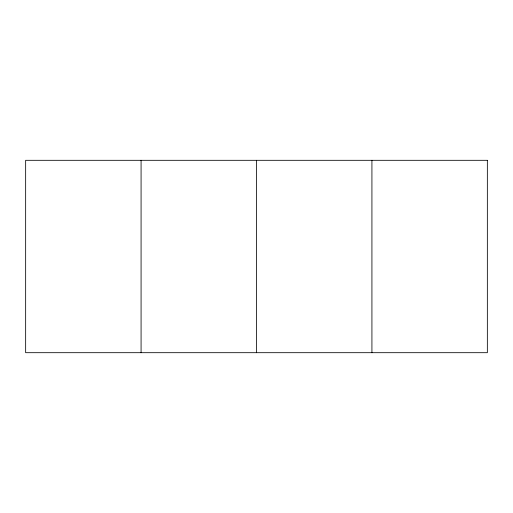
<?xml version="1.0" encoding="UTF-8"?>
<svg xmlns="http://www.w3.org/2000/svg" width="513" height="513" viewBox="0 0 513 513"><rect width="100%" height="100%" fill="white"/><g stroke="black" fill="none" stroke-linecap="round" stroke-linejoin="round"><path stroke-width="0.77" d="M371.925 160.312L371.925 352.688M256.5 160.312L256.5 352.688M141.075 160.312L141.075 352.688M487.35 160.312L25.65 160.312L25.65 352.688L487.35 352.688L487.35 160.312"/></g></svg>
